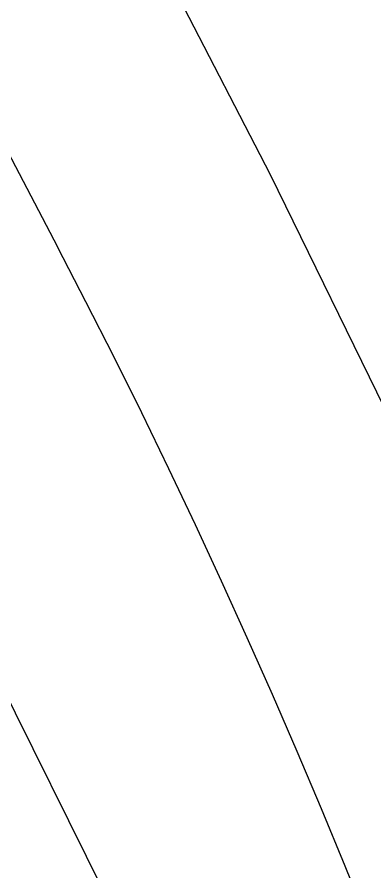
# Model space of a CAD drawing. Extents: x 529262 to 576451, y 2694391 to 2717535.
# Drawn here: x 567144.1 to 567193.2, y 2708860.7 to 2708978.2 of the extents above; entities that cross this region are included whole.
import ezdxf
from ezdxf.xclip import XClip

# ---------------------------------------------------------------- set-up
doc = ezdxf.new("R2010")
doc.units = 0
doc.header["$XCLIPFRAME"] = 0
for name, color, linetype in [('PP-COM', 7, 'Continuous'), ('RD-中线', 40, 'Continuous'), ('RD-红线', 7, 'Continuous')]:
    doc.layers.add(name, color=color, linetype=linetype)

# ---------------------------------------------------------------- blocks, each defined once
blk = doc.blocks.new('A$C19FD0107')
at = {"layer": 'RD-中线', "color": 8, "linetype": 'Continuous', "flags": 128}
blk.add_lwpolyline([(-4176.3, 15183.28), (-3848.39, 14556)], dxfattribs=at)
at = {"layer": 'RD-中线', "color": 8, "linetype": 'Continuous'}
blk.add_lwpolyline([(-3668.98, 14015.53), (-3719.5, 14185.52), (-3760.69, 14324.42), (-3771.08, 14357.09, -0.005021), (-3772.85, 14362.85), (-3788.23, 14414.76, 0.01426), (-3793.56, 14431.02, 0.03416), (-3848.39, 14556)], format="xyb", dxfattribs=at)
at = {"layer": 'RD-中线', "color": 8, "linetype": 'Continuous', "flags": 128}
for points in [[(-4490.73, 14139.44, 0), (-4490.29, 14139.42)], [(-3818.25, 14086.17, 0), (-3817.74, 14086.17)]]:
    blk.add_lwpolyline(points, format="xyb", dxfattribs=at)
at = {"layer": 'RD-红线', "color": 8}
for p, q in [((-3819.13, 14565.87), (-3835.5, 14597.62)), ((-3802.37, 14531.71), (-3819.13, 14565.87)), ((-3856.91, 14497.34), (-3836.33, 14455.97))]:
    blk.add_line(p, q, dxfattribs=at)

msp = doc.modelspace()

# ---------------------------------------------------------------- block references
at = {"layer": 'PP-COM'}
ref = msp.add_blockref('A$C19FD0107', (570997.993, 2694390.603), dxfattribs=at)
XClip(ref).set_block_clipping_path([(-9366.4383134884, 14428.6043910822), (-3328.4480743363, 17452.7484863754)])

doc.saveas('drawing.dxf')
